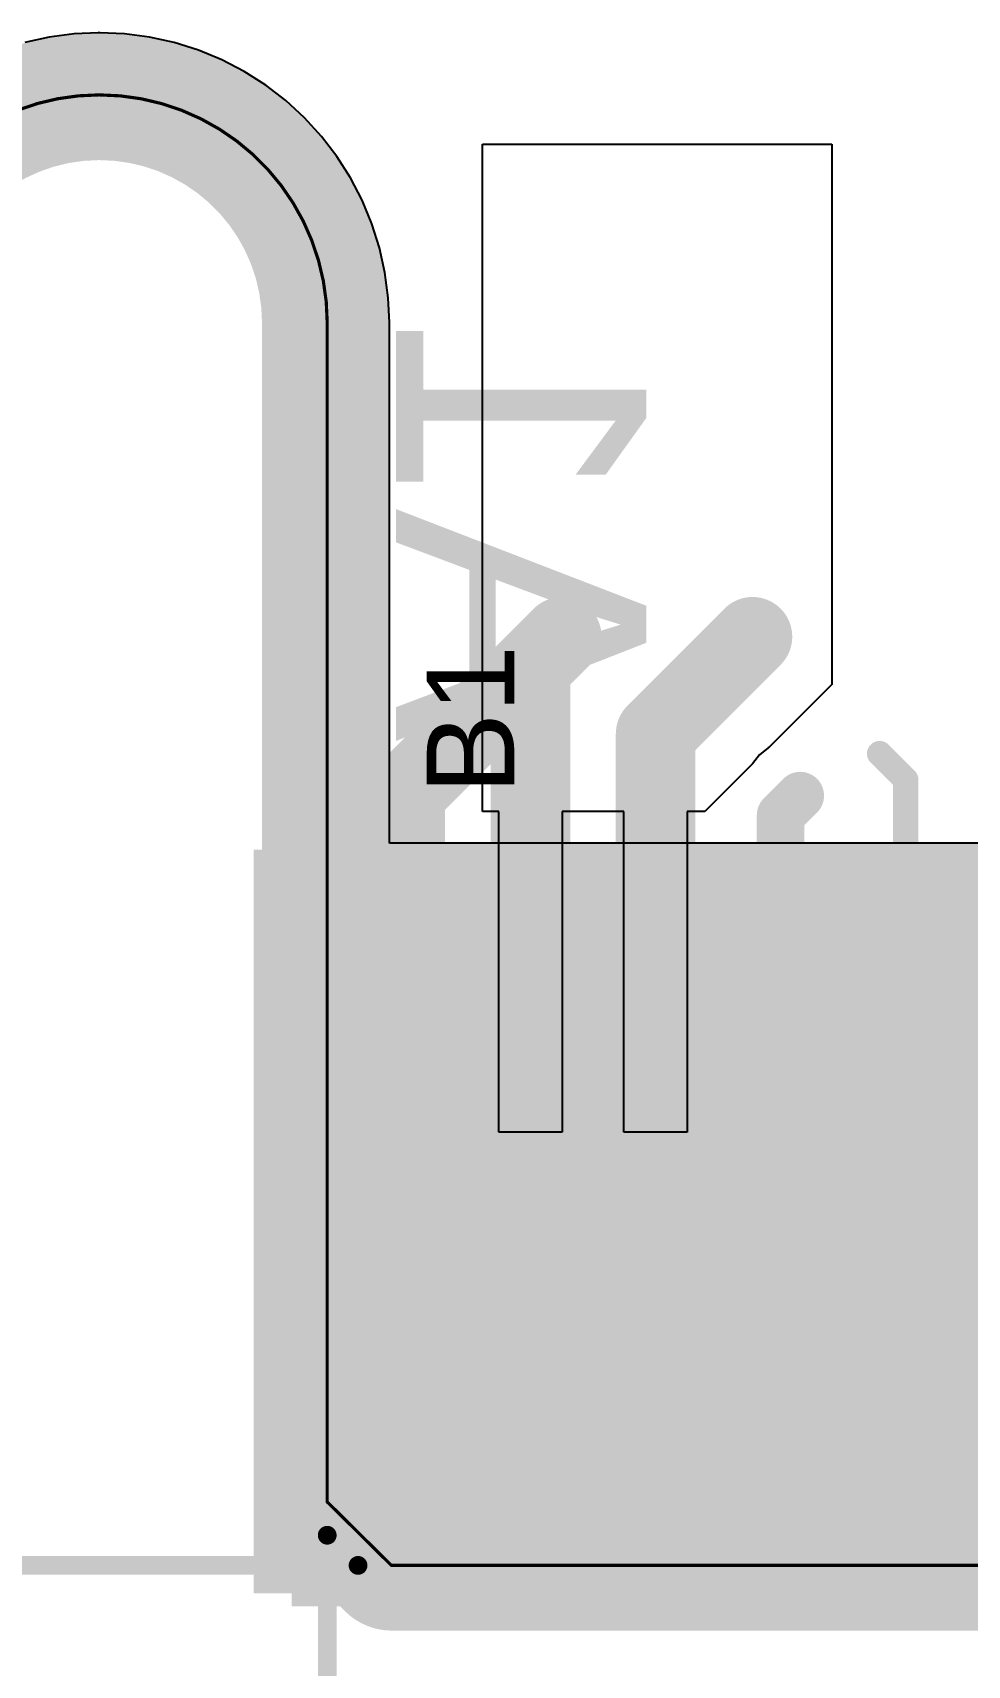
# Model space of a CAD drawing. Header units: inches. Extents: x -1.3 to 11.9, y -6.8 to 4.2.
# Drawn here: x 1.678 to 1.973, y -0.209 to 0.305 of the extents above; entities that cross this region are included whole.
import ezdxf

# ---------------------------------------------------------------- set-up
doc = ezdxf.new("R2010")
doc.units = ezdxf.units.IN
doc.header["$MEASUREMENT"] = 0
for name, color, linetype in [('02_GND1', 76, 'Continuous'), ('04_GND2', 16, 'Continuous'), ('06_GND3', 216, 'Continuous'), ('08_GND4', 136, 'Continuous'), ('09_PWR1', 136, 'Continuous'), ('10_PWR2', 136, 'Continuous'), ('11_GND5', 136, 'Continuous'), ('13_GND6', 136, 'Continuous'), ('15_GND7', 136, 'Continuous'), ('Board', 76, 'Continuous'), ('BOTTOM', 5, 'Continuous'), ('Bottom Overlay', 54, 'Continuous'), ('Bottom Paste', 16, 'Continuous'), ('Bottom Solder', 6, 'Continuous'), ('FAB_DWG_INFO', 1, 'Continuous'), ('TOP', 1, 'Continuous'), ('Top Overlay', 2, 'Continuous'), ('Top Paste', 8, 'Continuous'), ('Top Solder', 216, 'Continuous')]:
    doc.layers.add(name, color=color, linetype=linetype)
doc.styles.add('Arial', font='', dxfattribs={"height": 0.2})
doc.styles.get('Arial').set_extended_font_data('Arial')

# ---------------------------------------------------------------- blocks, each defined once
blk = doc.blocks.new('PCIE_8LANE_EDGE_316')
at = {"layer": 'BOTTOM'}
for points in [[(-0.99825, -0.03098), (-0.97025, -0.03098), (-0.97025, -0.15698), (-0.99825, -0.15698)], [(-0.95888, -0.03098), (-0.93088, -0.03098), (-0.93088, -0.19998), (-0.95888, -0.19998)], [(-0.91951, -0.03098), (-0.89151, -0.03098), (-0.89151, -0.19998), (-0.91951, -0.19998)], [(-0.88014, -0.03098), (-0.85214, -0.03098), (-0.85214, -0.19998), (-0.88014, -0.19998)], [(-0.84077, -0.03098), (-0.81277, -0.03098), (-0.81277, -0.19998), (-0.84077, -0.19998)]]:
    blk.add_hatch(color=5, dxfattribs=at).paths.add_polyline_path(points)
at = {"layer": 'Bottom Paste'}
for points in [[(-0.99825, -0.03098), (-0.97025, -0.03098), (-0.97025, -0.15698), (-0.99825, -0.15698)], [(-0.95888, -0.03098), (-0.93088, -0.03098), (-0.93088, -0.19998), (-0.95888, -0.19998)], [(-0.91951, -0.03098), (-0.89151, -0.03098), (-0.89151, -0.19998), (-0.91951, -0.19998)], [(-0.88014, -0.03098), (-0.85214, -0.03098), (-0.85214, -0.19998), (-0.88014, -0.19998)], [(-0.84077, -0.03098), (-0.81277, -0.03098), (-0.81277, -0.19998), (-0.84077, -0.19998)]]:
    blk.add_hatch(color=16, dxfattribs=at).paths.add_polyline_path(points)
at = {"layer": 'Bottom Solder'}
for points in [[(-1.00225, -0.02698), (-0.96625, -0.02698), (-0.96625, -0.16098), (-1.00225, -0.16098)], [(-0.96288, -0.02698), (-0.92688, -0.02698), (-0.92688, -0.20398), (-0.96288, -0.20398)], [(-0.92351, -0.02698), (-0.88751, -0.02698), (-0.88751, -0.20398), (-0.92351, -0.20398)], [(-0.88414, -0.02698), (-0.84814, -0.02698), (-0.84814, -0.20398), (-0.88414, -0.20398)], [(-0.84477, -0.02698), (-0.80877, -0.02698), (-0.80877, -0.20398), (-0.84477, -0.20398)]]:
    blk.add_hatch(color=6, dxfattribs=at).paths.add_polyline_path(points)
at = {"layer": 'TOP'}
for points in [[(-0.99825, -0.03098), (-0.97025, -0.03098), (-0.97025, -0.19998), (-0.99825, -0.19998)], [(-0.95888, -0.03098), (-0.93088, -0.03098), (-0.93088, -0.19998), (-0.95888, -0.19998)], [(-0.91951, -0.03098), (-0.89151, -0.03098), (-0.89151, -0.19998), (-0.91951, -0.19998)], [(-0.88014, -0.03098), (-0.85214, -0.03098), (-0.85214, -0.19998), (-0.88014, -0.19998)], [(-0.84077, -0.03098), (-0.81277, -0.03098), (-0.81277, -0.19998), (-0.84077, -0.19998)]]:
    blk.add_hatch(color=1, dxfattribs=at).paths.add_polyline_path(points)
at = {"layer": 'Top Paste'}
for points in [[(-0.99825, -0.03098), (-0.97025, -0.03098), (-0.97025, -0.19998), (-0.99825, -0.19998)], [(-0.95888, -0.03098), (-0.93088, -0.03098), (-0.93088, -0.19998), (-0.95888, -0.19998)], [(-0.91951, -0.03098), (-0.89151, -0.03098), (-0.89151, -0.19998), (-0.91951, -0.19998)], [(-0.88014, -0.03098), (-0.85214, -0.03098), (-0.85214, -0.19998), (-0.88014, -0.19998)], [(-0.84077, -0.03098), (-0.81277, -0.03098), (-0.81277, -0.19998), (-0.84077, -0.19998)]]:
    blk.add_hatch(color=8, dxfattribs=at).paths.add_polyline_path(points)
at = {"layer": 'Top Solder'}
for points in [[(-1.00225, -0.02698), (-0.96625, -0.02698), (-0.96625, -0.20398), (-1.00225, -0.20398)], [(-0.96288, -0.02698), (-0.92688, -0.02698), (-0.92688, -0.20398), (-0.96288, -0.20398)], [(-0.92351, -0.02698), (-0.88751, -0.02698), (-0.88751, -0.20398), (-0.92351, -0.20398)], [(-0.88414, -0.02698), (-0.84814, -0.02698), (-0.84814, -0.20398), (-0.88414, -0.20398)], [(-0.84477, -0.02698), (-0.80877, -0.02698), (-0.80877, -0.20398), (-0.84477, -0.20398)]]:
    blk.add_hatch(color=216, dxfattribs=at).paths.add_polyline_path(points)
at = {"layer": 'Bottom Overlay', "style": 'Arial', "text_generation_flag": 2}
blk.add_text('A1', height=0.07874, rotation=270, dxfattribs=at).set_placement((-0.98716, 0.00702))
at = {"layer": 'Top Overlay', "style": 'Arial'}
blk.add_text('B1', height=0.027559, rotation=90, dxfattribs=at).set_placement((-0.94998, -0.00963))

msp = doc.modelspace()

# ---------------------------------------------------------------- hatches: boundary and pattern name
at = {"layer": '02_GND1'}
msp.add_hatch(color=76, dxfattribs=at).paths.add_polyline_path([(1.765, -0.175), (3.81, -0.175), (3.81, 0.05), (1.765, 0.05)])
at = {"layer": '04_GND2'}
msp.add_hatch(color=16, dxfattribs=at).paths.add_polyline_path([(1.77, -0.18), (3.815, -0.18), (3.815, 0.05), (1.77, 0.05)])
at = {"layer": '06_GND3'}
msp.add_hatch(color=216, dxfattribs=at).paths.add_polyline_path([(1.77, -0.185), (3.815, -0.185), (3.815, 0.05), (1.77, 0.05)])
at = {"layer": '08_GND4'}
msp.add_hatch(color=136, dxfattribs=at).paths.add_polyline_path([(1.765, -0.185), (3.815, -0.185), (3.815, 0.05), (1.765, 0.05)])
at = {"layer": '09_PWR1'}
msp.add_hatch(color=136, dxfattribs=at).paths.add_polyline_path([(1.765, -0.19), (3.815, -0.19), (3.815, 0.05), (1.765, 0.05)])
at = {"layer": '10_PWR2'}
msp.add_hatch(color=136, dxfattribs=at).paths.add_polyline_path([(1.76, -0.19), (3.815, -0.19), (3.815, 0.05), (1.76, 0.05)])
at = {"layer": '11_GND5'}
msp.add_hatch(color=136, dxfattribs=at).paths.add_polyline_path([(1.76, -0.185), (3.815, -0.185), (3.815, 0.05), (1.76, 0.05)])
at = {"layer": '13_GND6'}
msp.add_hatch(color=136, dxfattribs=at).paths.add_polyline_path([(1.76, -0.185), (3.815, -0.185), (3.815, 0.05), (1.76, 0.05)])
at = {"layer": '15_GND7'}
msp.add_hatch(color=136, dxfattribs=at).paths.add_polyline_path([(1.765, -0.185), (3.815, -0.185), (3.815, 0.05), (1.765, 0.05)])
at = {"layer": 'Bottom Solder'}
msp.add_hatch(color=6, dxfattribs=at).paths.add_polyline_path([(1.748, -0.186), (3.82, -0.186), (3.82, 0.048), (1.748, 0.048)])
at = {"layer": 'Top Solder'}
msp.add_hatch(color=216, dxfattribs=at).paths.add_polyline_path([(1.749, -0.185), (3.815, -0.185), (3.815, 0.048), (1.749, 0.048)])

# ---------------------------------------------------------------- linework, layer by layer
at = {"layer": '02_GND1'}
for p, q in [((1.68366, 0.30365), (1.67595, 0.30194)), ((1.69149, 0.30468), (1.68366, 0.30365)), ((1.69918, 0.30502), (1.69149, 0.30468)), ((1.69937, 0.30504), (1.69918, 0.30502)), ((1.69939, 0.30504), (1.69937, 0.30504)), ((1.69957, 0.30502), (1.69939, 0.30504)), ((1.70735, 0.30468), (1.69957, 0.30502)), ((1.71525, 0.30364), (1.70735, 0.30468)), ((1.72302, 0.30192), (1.71525, 0.30364)), ((1.73062, 0.29952), (1.72302, 0.30192)), ((1.73798, 0.29647), (1.73062, 0.29952)), ((1.74505, 0.29279), (1.73798, 0.29647)), ((1.75177, 0.28851), (1.74505, 0.29279)), ((1.75809, 0.28366), (1.75177, 0.28851)), ((1.76396, 0.27828), (1.75809, 0.28366)), ((1.76934, 0.27241), (1.76396, 0.27828)), ((1.77419, 0.26609), (1.76934, 0.27241)), ((1.77848, 0.25937), (1.77419, 0.26609)), ((1.78215, 0.2523), (1.77848, 0.25937)), ((1.7852, 0.24494), (1.78215, 0.2523)), ((1.7876, 0.23734), (1.7852, 0.24494)), ((1.78932, 0.22956), (1.7876, 0.23734)), ((1.79036, 0.22166), (1.78932, 0.22956)), ((1.7907, 0.21388), (1.79036, 0.22166)), ((1.79072, 0.2137), (1.7907, 0.21388)), ((1.79072, 0.05), (1.79072, 0.2137)), ((2.19429, 0.05), (1.79072, 0.05))]:
    msp.add_line(p, q, dxfattribs=at)
for points in [[(1.63523, 0.24355, 0.04, 0.04, -0.294672), (1.69937, 0.28494, 0.04, 0.04, 0)], [(1.69937, 0.28494, 0.04, 0.04, 0), (1.69939, 0.28494, 0.04, 0.04, 0)], [(1.69939, 0.28494, 0.04, 0.04, -0.414214), (1.77062, 0.2137, 0.04, 0.04, 0)], [(1.77062, -0.15718, 0.04, 0.04, 0), (1.77062, 0.2137, 0.04, 0.04, 0)], [(1.77062, -0.15718, 0.04, 0.04, 0), (1.77102, -0.15779, 0.04, 0.04, 0)], [(1.77102, -0.15779, 0.04, 0.04, 0), (1.79097, -0.17753, 0.04, 0.04, 0)], [(1.79097, -0.17753, 0.04, 0.04, 0), (1.79134, -0.17768, 0.04, 0.04, 0)], [(1.79134, -0.17768, 0.04, 0.04, 0), (2.19403, -0.17768, 0.04, 0.04, 0)]]:
    msp.add_lwpolyline(points, format="xyseb", dxfattribs=at)
for points in [[(1.68937, 0.28494, 0.02, 0.02, 1), (1.70937, 0.28494, 0.02, 0.02, 1)], [(1.68937, 0.28494, 0.02, 0.02, 1), (1.70937, 0.28494, 0.02, 0.02, 1)], [(1.68939, 0.28494, 0.02, 0.02, 1), (1.70939, 0.28494, 0.02, 0.02, 1)], [(1.68939, 0.28494, 0.02, 0.02, 1), (1.70939, 0.28494, 0.02, 0.02, 1)], [(1.76062, 0.2137, 0.02, 0.02, 1), (1.78062, 0.2137, 0.02, 0.02, 1)], [(1.76062, 0.2137, 0.02, 0.02, 1), (1.78062, 0.2137, 0.02, 0.02, 1)], [(1.76062, -0.15718, 0.02, 0.02, 1), (1.78062, -0.15718, 0.02, 0.02, 1)], [(1.76062, -0.15718, 0.02, 0.02, 1), (1.78062, -0.15718, 0.02, 0.02, 1)], [(1.76102, -0.15779, 0.02, 0.02, 1), (1.78102, -0.15779, 0.02, 0.02, 1)], [(1.76102, -0.15779, 0.02, 0.02, 1), (1.78102, -0.15779, 0.02, 0.02, 1)], [(1.78097, -0.17753, 0.02, 0.02, 1), (1.80097, -0.17753, 0.02, 0.02, 1)], [(1.78097, -0.17753, 0.02, 0.02, 1), (1.80097, -0.17753, 0.02, 0.02, 1)], [(1.78134, -0.17768, 0.02, 0.02, 1), (1.80134, -0.17768, 0.02, 0.02, 1)], [(1.78134, -0.17768, 0.02, 0.02, 1), (1.80134, -0.17768, 0.02, 0.02, 1)]]:
    msp.add_lwpolyline(points, format="xyseb", close=True, dxfattribs=at)
at = {"layer": '04_GND2'}
for p, q in [((1.68366, 0.30365), (1.67595, 0.30194)), ((1.69149, 0.30468), (1.68366, 0.30365)), ((1.69918, 0.30502), (1.69149, 0.30468)), ((1.69937, 0.30504), (1.69918, 0.30502)), ((1.69939, 0.30504), (1.69937, 0.30504)), ((1.69957, 0.30502), (1.69939, 0.30504)), ((1.70735, 0.30468), (1.69957, 0.30502)), ((1.71525, 0.30364), (1.70735, 0.30468)), ((1.72302, 0.30192), (1.71525, 0.30364)), ((1.73062, 0.29952), (1.72302, 0.30192)), ((1.73798, 0.29647), (1.73062, 0.29952)), ((1.74505, 0.29279), (1.73798, 0.29647)), ((1.75177, 0.28851), (1.74505, 0.29279)), ((1.75809, 0.28366), (1.75177, 0.28851)), ((1.76396, 0.27828), (1.75809, 0.28366)), ((1.76934, 0.27241), (1.76396, 0.27828)), ((1.77419, 0.26609), (1.76934, 0.27241)), ((1.77848, 0.25937), (1.77419, 0.26609)), ((1.78215, 0.2523), (1.77848, 0.25937)), ((1.7852, 0.24494), (1.78215, 0.2523)), ((1.7876, 0.23734), (1.7852, 0.24494)), ((1.78932, 0.22956), (1.7876, 0.23734)), ((1.79036, 0.22166), (1.78932, 0.22956)), ((1.7907, 0.21388), (1.79036, 0.22166)), ((1.79072, 0.2137), (1.7907, 0.21388)), ((1.79072, 0.05), (1.79072, 0.2137)), ((2.19429, 0.05), (1.79072, 0.05))]:
    msp.add_line(p, q, dxfattribs=at)
for points in [[(1.63523, 0.24355, 0.04, 0.04, -0.294672), (1.69937, 0.28494, 0.04, 0.04, 0)], [(1.69937, 0.28494, 0.04, 0.04, 0), (1.69939, 0.28494, 0.04, 0.04, 0)], [(1.69939, 0.28494, 0.04, 0.04, -0.414214), (1.77062, 0.2137, 0.04, 0.04, 0)], [(1.77062, -0.15718, 0.04, 0.04, 0), (1.77062, 0.2137, 0.04, 0.04, 0)], [(1.77062, -0.15718, 0.04, 0.04, 0), (1.77102, -0.15779, 0.04, 0.04, 0)], [(1.77102, -0.15779, 0.04, 0.04, 0), (1.79097, -0.17753, 0.04, 0.04, 0)], [(1.79097, -0.17753, 0.04, 0.04, 0), (1.79134, -0.17768, 0.04, 0.04, 0)], [(1.79134, -0.17768, 0.04, 0.04, 0), (2.19403, -0.17768, 0.04, 0.04, 0)]]:
    msp.add_lwpolyline(points, format="xyseb", dxfattribs=at)
for points in [[(1.68937, 0.28494, 0.02, 0.02, 1), (1.70937, 0.28494, 0.02, 0.02, 1)], [(1.68937, 0.28494, 0.02, 0.02, 1), (1.70937, 0.28494, 0.02, 0.02, 1)], [(1.68939, 0.28494, 0.02, 0.02, 1), (1.70939, 0.28494, 0.02, 0.02, 1)], [(1.68939, 0.28494, 0.02, 0.02, 1), (1.70939, 0.28494, 0.02, 0.02, 1)], [(1.76062, 0.2137, 0.02, 0.02, 1), (1.78062, 0.2137, 0.02, 0.02, 1)], [(1.76062, 0.2137, 0.02, 0.02, 1), (1.78062, 0.2137, 0.02, 0.02, 1)], [(1.76062, -0.15718, 0.02, 0.02, 1), (1.78062, -0.15718, 0.02, 0.02, 1)], [(1.76062, -0.15718, 0.02, 0.02, 1), (1.78062, -0.15718, 0.02, 0.02, 1)], [(1.76102, -0.15779, 0.02, 0.02, 1), (1.78102, -0.15779, 0.02, 0.02, 1)], [(1.76102, -0.15779, 0.02, 0.02, 1), (1.78102, -0.15779, 0.02, 0.02, 1)], [(1.78097, -0.17753, 0.02, 0.02, 1), (1.80097, -0.17753, 0.02, 0.02, 1)], [(1.78097, -0.17753, 0.02, 0.02, 1), (1.80097, -0.17753, 0.02, 0.02, 1)], [(1.78134, -0.17768, 0.02, 0.02, 1), (1.80134, -0.17768, 0.02, 0.02, 1)], [(1.78134, -0.17768, 0.02, 0.02, 1), (1.80134, -0.17768, 0.02, 0.02, 1)]]:
    msp.add_lwpolyline(points, format="xyseb", close=True, dxfattribs=at)
at = {"layer": '06_GND3'}
for p, q in [((1.68366, 0.30365), (1.67595, 0.30194)), ((1.69149, 0.30468), (1.68366, 0.30365)), ((1.69918, 0.30502), (1.69149, 0.30468)), ((1.69937, 0.30504), (1.69918, 0.30502)), ((1.69939, 0.30504), (1.69937, 0.30504)), ((1.69957, 0.30502), (1.69939, 0.30504)), ((1.70735, 0.30468), (1.69957, 0.30502)), ((1.71525, 0.30364), (1.70735, 0.30468)), ((1.72302, 0.30192), (1.71525, 0.30364)), ((1.73062, 0.29952), (1.72302, 0.30192)), ((1.73798, 0.29647), (1.73062, 0.29952)), ((1.74505, 0.29279), (1.73798, 0.29647)), ((1.75177, 0.28851), (1.74505, 0.29279)), ((1.75809, 0.28366), (1.75177, 0.28851)), ((1.76396, 0.27828), (1.75809, 0.28366)), ((1.76934, 0.27241), (1.76396, 0.27828)), ((1.77419, 0.26609), (1.76934, 0.27241)), ((1.77848, 0.25937), (1.77419, 0.26609)), ((1.78215, 0.2523), (1.77848, 0.25937)), ((1.7852, 0.24494), (1.78215, 0.2523)), ((1.7876, 0.23734), (1.7852, 0.24494)), ((1.78932, 0.22956), (1.7876, 0.23734)), ((1.79036, 0.22166), (1.78932, 0.22956)), ((1.7907, 0.21388), (1.79036, 0.22166)), ((1.79072, 0.2137), (1.7907, 0.21388)), ((1.79072, 0.05), (1.79072, 0.2137)), ((2.19429, 0.05), (1.79072, 0.05))]:
    msp.add_line(p, q, dxfattribs=at)
for points in [[(1.63523, 0.24355, 0.04, 0.04, -0.294672), (1.69937, 0.28494, 0.04, 0.04, 0)], [(1.69937, 0.28494, 0.04, 0.04, 0), (1.69939, 0.28494, 0.04, 0.04, 0)], [(1.69939, 0.28494, 0.04, 0.04, -0.414214), (1.77062, 0.2137, 0.04, 0.04, 0)], [(1.77062, -0.15718, 0.04, 0.04, 0), (1.77062, 0.2137, 0.04, 0.04, 0)], [(1.77062, -0.15718, 0.04, 0.04, 0), (1.77102, -0.15779, 0.04, 0.04, 0)], [(1.77102, -0.15779, 0.04, 0.04, 0), (1.79097, -0.17753, 0.04, 0.04, 0)], [(1.79097, -0.17753, 0.04, 0.04, 0), (1.79134, -0.17768, 0.04, 0.04, 0)], [(1.79134, -0.17768, 0.04, 0.04, 0), (2.19403, -0.17768, 0.04, 0.04, 0)]]:
    msp.add_lwpolyline(points, format="xyseb", dxfattribs=at)
for points in [[(1.68937, 0.28494, 0.02, 0.02, 1), (1.70937, 0.28494, 0.02, 0.02, 1)], [(1.68937, 0.28494, 0.02, 0.02, 1), (1.70937, 0.28494, 0.02, 0.02, 1)], [(1.68939, 0.28494, 0.02, 0.02, 1), (1.70939, 0.28494, 0.02, 0.02, 1)], [(1.68939, 0.28494, 0.02, 0.02, 1), (1.70939, 0.28494, 0.02, 0.02, 1)], [(1.76062, 0.2137, 0.02, 0.02, 1), (1.78062, 0.2137, 0.02, 0.02, 1)], [(1.76062, 0.2137, 0.02, 0.02, 1), (1.78062, 0.2137, 0.02, 0.02, 1)], [(1.76062, -0.15718, 0.02, 0.02, 1), (1.78062, -0.15718, 0.02, 0.02, 1)], [(1.76062, -0.15718, 0.02, 0.02, 1), (1.78062, -0.15718, 0.02, 0.02, 1)], [(1.76102, -0.15779, 0.02, 0.02, 1), (1.78102, -0.15779, 0.02, 0.02, 1)], [(1.76102, -0.15779, 0.02, 0.02, 1), (1.78102, -0.15779, 0.02, 0.02, 1)], [(1.78097, -0.17753, 0.02, 0.02, 1), (1.80097, -0.17753, 0.02, 0.02, 1)], [(1.78097, -0.17753, 0.02, 0.02, 1), (1.80097, -0.17753, 0.02, 0.02, 1)], [(1.78134, -0.17768, 0.02, 0.02, 1), (1.80134, -0.17768, 0.02, 0.02, 1)], [(1.78134, -0.17768, 0.02, 0.02, 1), (1.80134, -0.17768, 0.02, 0.02, 1)]]:
    msp.add_lwpolyline(points, format="xyseb", close=True, dxfattribs=at)
at = {"layer": '08_GND4'}
for p, q in [((1.68366, 0.30365), (1.67595, 0.30194)), ((1.69149, 0.30468), (1.68366, 0.30365)), ((1.69918, 0.30502), (1.69149, 0.30468)), ((1.69937, 0.30504), (1.69918, 0.30502)), ((1.69939, 0.30504), (1.69937, 0.30504)), ((1.69957, 0.30502), (1.69939, 0.30504)), ((1.70735, 0.30468), (1.69957, 0.30502)), ((1.71525, 0.30364), (1.70735, 0.30468)), ((1.72302, 0.30192), (1.71525, 0.30364)), ((1.73062, 0.29952), (1.72302, 0.30192)), ((1.73798, 0.29647), (1.73062, 0.29952)), ((1.74505, 0.29279), (1.73798, 0.29647)), ((1.75177, 0.28851), (1.74505, 0.29279)), ((1.75809, 0.28366), (1.75177, 0.28851)), ((1.76396, 0.27828), (1.75809, 0.28366)), ((1.76934, 0.27241), (1.76396, 0.27828)), ((1.77419, 0.26609), (1.76934, 0.27241)), ((1.77848, 0.25937), (1.77419, 0.26609)), ((1.78215, 0.2523), (1.77848, 0.25937)), ((1.7852, 0.24494), (1.78215, 0.2523)), ((1.7876, 0.23734), (1.7852, 0.24494)), ((1.78932, 0.22956), (1.7876, 0.23734)), ((1.79036, 0.22166), (1.78932, 0.22956)), ((1.7907, 0.21388), (1.79036, 0.22166)), ((1.79072, 0.2137), (1.7907, 0.21388)), ((1.79072, 0.05), (1.79072, 0.2137)), ((2.19429, 0.05), (1.79072, 0.05))]:
    msp.add_line(p, q, dxfattribs=at)
for points in [[(1.63523, 0.24355, 0.04, 0.04, -0.294672), (1.69937, 0.28494, 0.04, 0.04, 0)], [(1.69937, 0.28494, 0.04, 0.04, 0), (1.69939, 0.28494, 0.04, 0.04, 0)], [(1.69939, 0.28494, 0.04, 0.04, -0.414214), (1.77062, 0.2137, 0.04, 0.04, 0)], [(1.77062, -0.15718, 0.04, 0.04, 0), (1.77062, 0.2137, 0.04, 0.04, 0)], [(1.77062, -0.15718, 0.04, 0.04, 0), (1.77102, -0.15779, 0.04, 0.04, 0)], [(1.77102, -0.15779, 0.04, 0.04, 0), (1.79097, -0.17753, 0.04, 0.04, 0)], [(1.79097, -0.17753, 0.04, 0.04, 0), (1.79134, -0.17768, 0.04, 0.04, 0)], [(1.79134, -0.17768, 0.04, 0.04, 0), (2.19403, -0.17768, 0.04, 0.04, 0)]]:
    msp.add_lwpolyline(points, format="xyseb", dxfattribs=at)
for points in [[(1.68937, 0.28494, 0.02, 0.02, 1), (1.70937, 0.28494, 0.02, 0.02, 1)], [(1.68937, 0.28494, 0.02, 0.02, 1), (1.70937, 0.28494, 0.02, 0.02, 1)], [(1.68939, 0.28494, 0.02, 0.02, 1), (1.70939, 0.28494, 0.02, 0.02, 1)], [(1.68939, 0.28494, 0.02, 0.02, 1), (1.70939, 0.28494, 0.02, 0.02, 1)], [(1.76062, 0.2137, 0.02, 0.02, 1), (1.78062, 0.2137, 0.02, 0.02, 1)], [(1.76062, 0.2137, 0.02, 0.02, 1), (1.78062, 0.2137, 0.02, 0.02, 1)], [(1.76062, -0.15718, 0.02, 0.02, 1), (1.78062, -0.15718, 0.02, 0.02, 1)], [(1.76062, -0.15718, 0.02, 0.02, 1), (1.78062, -0.15718, 0.02, 0.02, 1)], [(1.76102, -0.15779, 0.02, 0.02, 1), (1.78102, -0.15779, 0.02, 0.02, 1)], [(1.76102, -0.15779, 0.02, 0.02, 1), (1.78102, -0.15779, 0.02, 0.02, 1)], [(1.78097, -0.17753, 0.02, 0.02, 1), (1.80097, -0.17753, 0.02, 0.02, 1)], [(1.78097, -0.17753, 0.02, 0.02, 1), (1.80097, -0.17753, 0.02, 0.02, 1)], [(1.78134, -0.17768, 0.02, 0.02, 1), (1.80134, -0.17768, 0.02, 0.02, 1)], [(1.78134, -0.17768, 0.02, 0.02, 1), (1.80134, -0.17768, 0.02, 0.02, 1)]]:
    msp.add_lwpolyline(points, format="xyseb", close=True, dxfattribs=at)
at = {"layer": '09_PWR1'}
for p, q in [((1.68366, 0.30365), (1.67595, 0.30194)), ((1.69149, 0.30468), (1.68366, 0.30365)), ((1.69918, 0.30502), (1.69149, 0.30468)), ((1.69937, 0.30504), (1.69918, 0.30502)), ((1.69939, 0.30504), (1.69937, 0.30504)), ((1.69957, 0.30502), (1.69939, 0.30504)), ((1.70735, 0.30468), (1.69957, 0.30502)), ((1.71525, 0.30364), (1.70735, 0.30468)), ((1.72302, 0.30192), (1.71525, 0.30364)), ((1.73062, 0.29952), (1.72302, 0.30192)), ((1.73798, 0.29647), (1.73062, 0.29952)), ((1.74505, 0.29279), (1.73798, 0.29647)), ((1.75177, 0.28851), (1.74505, 0.29279)), ((1.75809, 0.28366), (1.75177, 0.28851)), ((1.76396, 0.27828), (1.75809, 0.28366)), ((1.76934, 0.27241), (1.76396, 0.27828)), ((1.77419, 0.26609), (1.76934, 0.27241)), ((1.77848, 0.25937), (1.77419, 0.26609)), ((1.78215, 0.2523), (1.77848, 0.25937)), ((1.7852, 0.24494), (1.78215, 0.2523)), ((1.7876, 0.23734), (1.7852, 0.24494)), ((1.78932, 0.22956), (1.7876, 0.23734)), ((1.79036, 0.22166), (1.78932, 0.22956)), ((1.7907, 0.21388), (1.79036, 0.22166)), ((1.79072, 0.2137), (1.7907, 0.21388)), ((1.79072, 0.05), (1.79072, 0.2137)), ((2.19429, 0.05), (1.79072, 0.05))]:
    msp.add_line(p, q, dxfattribs=at)
for points in [[(1.63523, 0.24355, 0.04, 0.04, -0.294672), (1.69937, 0.28494, 0.04, 0.04, 0)], [(1.69937, 0.28494, 0.04, 0.04, 0), (1.69939, 0.28494, 0.04, 0.04, 0)], [(1.69939, 0.28494, 0.04, 0.04, -0.414214), (1.77062, 0.2137, 0.04, 0.04, 0)], [(1.77062, -0.15718, 0.04, 0.04, 0), (1.77062, 0.2137, 0.04, 0.04, 0)], [(1.77062, -0.15718, 0.04, 0.04, 0), (1.77102, -0.15779, 0.04, 0.04, 0)], [(1.77102, -0.15779, 0.04, 0.04, 0), (1.79097, -0.17753, 0.04, 0.04, 0)], [(1.79097, -0.17753, 0.04, 0.04, 0), (1.79134, -0.17768, 0.04, 0.04, 0)], [(1.79134, -0.17768, 0.04, 0.04, 0), (2.19403, -0.17768, 0.04, 0.04, 0)]]:
    msp.add_lwpolyline(points, format="xyseb", dxfattribs=at)
for points in [[(1.68937, 0.28494, 0.02, 0.02, 1), (1.70937, 0.28494, 0.02, 0.02, 1)], [(1.68937, 0.28494, 0.02, 0.02, 1), (1.70937, 0.28494, 0.02, 0.02, 1)], [(1.68939, 0.28494, 0.02, 0.02, 1), (1.70939, 0.28494, 0.02, 0.02, 1)], [(1.68939, 0.28494, 0.02, 0.02, 1), (1.70939, 0.28494, 0.02, 0.02, 1)], [(1.76062, 0.2137, 0.02, 0.02, 1), (1.78062, 0.2137, 0.02, 0.02, 1)], [(1.76062, 0.2137, 0.02, 0.02, 1), (1.78062, 0.2137, 0.02, 0.02, 1)], [(1.76062, -0.15718, 0.02, 0.02, 1), (1.78062, -0.15718, 0.02, 0.02, 1)], [(1.76062, -0.15718, 0.02, 0.02, 1), (1.78062, -0.15718, 0.02, 0.02, 1)], [(1.76102, -0.15779, 0.02, 0.02, 1), (1.78102, -0.15779, 0.02, 0.02, 1)], [(1.76102, -0.15779, 0.02, 0.02, 1), (1.78102, -0.15779, 0.02, 0.02, 1)], [(1.78097, -0.17753, 0.02, 0.02, 1), (1.80097, -0.17753, 0.02, 0.02, 1)], [(1.78097, -0.17753, 0.02, 0.02, 1), (1.80097, -0.17753, 0.02, 0.02, 1)], [(1.78134, -0.17768, 0.02, 0.02, 1), (1.80134, -0.17768, 0.02, 0.02, 1)], [(1.78134, -0.17768, 0.02, 0.02, 1), (1.80134, -0.17768, 0.02, 0.02, 1)]]:
    msp.add_lwpolyline(points, format="xyseb", close=True, dxfattribs=at)
at = {"layer": '10_PWR2'}
for p, q in [((1.68366, 0.30365), (1.67595, 0.30194)), ((1.69149, 0.30468), (1.68366, 0.30365)), ((1.69918, 0.30502), (1.69149, 0.30468)), ((1.69937, 0.30504), (1.69918, 0.30502)), ((1.69939, 0.30504), (1.69937, 0.30504)), ((1.69957, 0.30502), (1.69939, 0.30504)), ((1.70735, 0.30468), (1.69957, 0.30502)), ((1.71525, 0.30364), (1.70735, 0.30468)), ((1.72302, 0.30192), (1.71525, 0.30364)), ((1.73062, 0.29952), (1.72302, 0.30192)), ((1.73798, 0.29647), (1.73062, 0.29952)), ((1.74505, 0.29279), (1.73798, 0.29647)), ((1.75177, 0.28851), (1.74505, 0.29279)), ((1.75809, 0.28366), (1.75177, 0.28851)), ((1.76396, 0.27828), (1.75809, 0.28366)), ((1.76934, 0.27241), (1.76396, 0.27828)), ((1.77419, 0.26609), (1.76934, 0.27241)), ((1.77848, 0.25937), (1.77419, 0.26609)), ((1.78215, 0.2523), (1.77848, 0.25937)), ((1.7852, 0.24494), (1.78215, 0.2523)), ((1.7876, 0.23734), (1.7852, 0.24494)), ((1.78932, 0.22956), (1.7876, 0.23734)), ((1.79036, 0.22166), (1.78932, 0.22956)), ((1.7907, 0.21388), (1.79036, 0.22166)), ((1.79072, 0.2137), (1.7907, 0.21388)), ((1.79072, 0.05), (1.79072, 0.2137)), ((2.19429, 0.05), (1.79072, 0.05))]:
    msp.add_line(p, q, dxfattribs=at)
for points in [[(1.63523, 0.24355, 0.04, 0.04, -0.294672), (1.69937, 0.28494, 0.04, 0.04, 0)], [(1.69937, 0.28494, 0.04, 0.04, 0), (1.69939, 0.28494, 0.04, 0.04, 0)], [(1.69939, 0.28494, 0.04, 0.04, -0.414214), (1.77062, 0.2137, 0.04, 0.04, 0)], [(1.77062, -0.15718, 0.04, 0.04, 0), (1.77062, 0.2137, 0.04, 0.04, 0)], [(1.77062, -0.15718, 0.04, 0.04, 0), (1.77102, -0.15779, 0.04, 0.04, 0)], [(1.77102, -0.15779, 0.04, 0.04, 0), (1.79097, -0.17753, 0.04, 0.04, 0)], [(1.79097, -0.17753, 0.04, 0.04, 0), (1.79134, -0.17768, 0.04, 0.04, 0)], [(1.79134, -0.17768, 0.04, 0.04, 0), (2.19403, -0.17768, 0.04, 0.04, 0)]]:
    msp.add_lwpolyline(points, format="xyseb", dxfattribs=at)
for points in [[(1.68937, 0.28494, 0.02, 0.02, 1), (1.70937, 0.28494, 0.02, 0.02, 1)], [(1.68937, 0.28494, 0.02, 0.02, 1), (1.70937, 0.28494, 0.02, 0.02, 1)], [(1.68939, 0.28494, 0.02, 0.02, 1), (1.70939, 0.28494, 0.02, 0.02, 1)], [(1.68939, 0.28494, 0.02, 0.02, 1), (1.70939, 0.28494, 0.02, 0.02, 1)], [(1.76062, 0.2137, 0.02, 0.02, 1), (1.78062, 0.2137, 0.02, 0.02, 1)], [(1.76062, 0.2137, 0.02, 0.02, 1), (1.78062, 0.2137, 0.02, 0.02, 1)], [(1.76062, -0.15718, 0.02, 0.02, 1), (1.78062, -0.15718, 0.02, 0.02, 1)], [(1.76062, -0.15718, 0.02, 0.02, 1), (1.78062, -0.15718, 0.02, 0.02, 1)], [(1.76102, -0.15779, 0.02, 0.02, 1), (1.78102, -0.15779, 0.02, 0.02, 1)], [(1.76102, -0.15779, 0.02, 0.02, 1), (1.78102, -0.15779, 0.02, 0.02, 1)], [(1.78097, -0.17753, 0.02, 0.02, 1), (1.80097, -0.17753, 0.02, 0.02, 1)], [(1.78097, -0.17753, 0.02, 0.02, 1), (1.80097, -0.17753, 0.02, 0.02, 1)], [(1.78134, -0.17768, 0.02, 0.02, 1), (1.80134, -0.17768, 0.02, 0.02, 1)], [(1.78134, -0.17768, 0.02, 0.02, 1), (1.80134, -0.17768, 0.02, 0.02, 1)]]:
    msp.add_lwpolyline(points, format="xyseb", close=True, dxfattribs=at)
at = {"layer": '11_GND5'}
for p, q in [((1.68366, 0.30365), (1.67595, 0.30194)), ((1.69149, 0.30468), (1.68366, 0.30365)), ((1.69918, 0.30502), (1.69149, 0.30468)), ((1.69937, 0.30504), (1.69918, 0.30502)), ((1.69939, 0.30504), (1.69937, 0.30504)), ((1.69957, 0.30502), (1.69939, 0.30504)), ((1.70735, 0.30468), (1.69957, 0.30502)), ((1.71525, 0.30364), (1.70735, 0.30468)), ((1.72302, 0.30192), (1.71525, 0.30364)), ((1.73062, 0.29952), (1.72302, 0.30192)), ((1.73798, 0.29647), (1.73062, 0.29952)), ((1.74505, 0.29279), (1.73798, 0.29647)), ((1.75177, 0.28851), (1.74505, 0.29279)), ((1.75809, 0.28366), (1.75177, 0.28851)), ((1.76396, 0.27828), (1.75809, 0.28366)), ((1.76934, 0.27241), (1.76396, 0.27828)), ((1.77419, 0.26609), (1.76934, 0.27241)), ((1.77848, 0.25937), (1.77419, 0.26609)), ((1.78215, 0.2523), (1.77848, 0.25937)), ((1.7852, 0.24494), (1.78215, 0.2523)), ((1.7876, 0.23734), (1.7852, 0.24494)), ((1.78932, 0.22956), (1.7876, 0.23734)), ((1.79036, 0.22166), (1.78932, 0.22956)), ((1.7907, 0.21388), (1.79036, 0.22166)), ((1.79072, 0.2137), (1.7907, 0.21388)), ((1.79072, 0.05), (1.79072, 0.2137)), ((2.19429, 0.05), (1.79072, 0.05))]:
    msp.add_line(p, q, dxfattribs=at)
for points in [[(1.63523, 0.24355, 0.04, 0.04, -0.294672), (1.69937, 0.28494, 0.04, 0.04, 0)], [(1.69937, 0.28494, 0.04, 0.04, 0), (1.69939, 0.28494, 0.04, 0.04, 0)], [(1.69939, 0.28494, 0.04, 0.04, -0.414214), (1.77062, 0.2137, 0.04, 0.04, 0)], [(1.77062, -0.15718, 0.04, 0.04, 0), (1.77062, 0.2137, 0.04, 0.04, 0)], [(1.77062, -0.15718, 0.04, 0.04, 0), (1.77102, -0.15779, 0.04, 0.04, 0)], [(1.77102, -0.15779, 0.04, 0.04, 0), (1.79097, -0.17753, 0.04, 0.04, 0)], [(1.79097, -0.17753, 0.04, 0.04, 0), (1.79134, -0.17768, 0.04, 0.04, 0)], [(1.79134, -0.17768, 0.04, 0.04, 0), (2.19403, -0.17768, 0.04, 0.04, 0)]]:
    msp.add_lwpolyline(points, format="xyseb", dxfattribs=at)
for points in [[(1.68937, 0.28494, 0.02, 0.02, 1), (1.70937, 0.28494, 0.02, 0.02, 1)], [(1.68937, 0.28494, 0.02, 0.02, 1), (1.70937, 0.28494, 0.02, 0.02, 1)], [(1.68939, 0.28494, 0.02, 0.02, 1), (1.70939, 0.28494, 0.02, 0.02, 1)], [(1.68939, 0.28494, 0.02, 0.02, 1), (1.70939, 0.28494, 0.02, 0.02, 1)], [(1.76062, 0.2137, 0.02, 0.02, 1), (1.78062, 0.2137, 0.02, 0.02, 1)], [(1.76062, 0.2137, 0.02, 0.02, 1), (1.78062, 0.2137, 0.02, 0.02, 1)], [(1.76062, -0.15718, 0.02, 0.02, 1), (1.78062, -0.15718, 0.02, 0.02, 1)], [(1.76062, -0.15718, 0.02, 0.02, 1), (1.78062, -0.15718, 0.02, 0.02, 1)], [(1.76102, -0.15779, 0.02, 0.02, 1), (1.78102, -0.15779, 0.02, 0.02, 1)], [(1.76102, -0.15779, 0.02, 0.02, 1), (1.78102, -0.15779, 0.02, 0.02, 1)], [(1.78097, -0.17753, 0.02, 0.02, 1), (1.80097, -0.17753, 0.02, 0.02, 1)], [(1.78097, -0.17753, 0.02, 0.02, 1), (1.80097, -0.17753, 0.02, 0.02, 1)], [(1.78134, -0.17768, 0.02, 0.02, 1), (1.80134, -0.17768, 0.02, 0.02, 1)], [(1.78134, -0.17768, 0.02, 0.02, 1), (1.80134, -0.17768, 0.02, 0.02, 1)]]:
    msp.add_lwpolyline(points, format="xyseb", close=True, dxfattribs=at)
at = {"layer": '13_GND6'}
for p, q in [((1.68366, 0.30365), (1.67595, 0.30194)), ((1.69149, 0.30468), (1.68366, 0.30365)), ((1.69918, 0.30502), (1.69149, 0.30468)), ((1.69937, 0.30504), (1.69918, 0.30502)), ((1.69939, 0.30504), (1.69937, 0.30504)), ((1.69957, 0.30502), (1.69939, 0.30504)), ((1.70735, 0.30468), (1.69957, 0.30502)), ((1.71525, 0.30364), (1.70735, 0.30468)), ((1.72302, 0.30192), (1.71525, 0.30364)), ((1.73062, 0.29952), (1.72302, 0.30192)), ((1.73798, 0.29647), (1.73062, 0.29952)), ((1.74505, 0.29279), (1.73798, 0.29647)), ((1.75177, 0.28851), (1.74505, 0.29279)), ((1.75809, 0.28366), (1.75177, 0.28851)), ((1.76396, 0.27828), (1.75809, 0.28366)), ((1.76934, 0.27241), (1.76396, 0.27828)), ((1.77419, 0.26609), (1.76934, 0.27241)), ((1.77848, 0.25937), (1.77419, 0.26609)), ((1.78215, 0.2523), (1.77848, 0.25937)), ((1.7852, 0.24494), (1.78215, 0.2523)), ((1.7876, 0.23734), (1.7852, 0.24494)), ((1.78932, 0.22956), (1.7876, 0.23734)), ((1.79036, 0.22166), (1.78932, 0.22956)), ((1.7907, 0.21388), (1.79036, 0.22166)), ((1.79072, 0.2137), (1.7907, 0.21388)), ((1.79072, 0.05), (1.79072, 0.2137)), ((2.19429, 0.05), (1.79072, 0.05))]:
    msp.add_line(p, q, dxfattribs=at)
for points in [[(1.63523, 0.24355, 0.04, 0.04, -0.294672), (1.69937, 0.28494, 0.04, 0.04, 0)], [(1.69937, 0.28494, 0.04, 0.04, 0), (1.69939, 0.28494, 0.04, 0.04, 0)], [(1.69939, 0.28494, 0.04, 0.04, -0.414214), (1.77062, 0.2137, 0.04, 0.04, 0)], [(1.77062, -0.15718, 0.04, 0.04, 0), (1.77062, 0.2137, 0.04, 0.04, 0)], [(1.77062, -0.15718, 0.04, 0.04, 0), (1.77102, -0.15779, 0.04, 0.04, 0)], [(1.77102, -0.15779, 0.04, 0.04, 0), (1.79097, -0.17753, 0.04, 0.04, 0)], [(1.79097, -0.17753, 0.04, 0.04, 0), (1.79134, -0.17768, 0.04, 0.04, 0)], [(1.79134, -0.17768, 0.04, 0.04, 0), (2.19403, -0.17768, 0.04, 0.04, 0)]]:
    msp.add_lwpolyline(points, format="xyseb", dxfattribs=at)
for points in [[(1.68937, 0.28494, 0.02, 0.02, 1), (1.70937, 0.28494, 0.02, 0.02, 1)], [(1.68937, 0.28494, 0.02, 0.02, 1), (1.70937, 0.28494, 0.02, 0.02, 1)], [(1.68939, 0.28494, 0.02, 0.02, 1), (1.70939, 0.28494, 0.02, 0.02, 1)], [(1.68939, 0.28494, 0.02, 0.02, 1), (1.70939, 0.28494, 0.02, 0.02, 1)], [(1.76062, 0.2137, 0.02, 0.02, 1), (1.78062, 0.2137, 0.02, 0.02, 1)], [(1.76062, 0.2137, 0.02, 0.02, 1), (1.78062, 0.2137, 0.02, 0.02, 1)], [(1.76062, -0.15718, 0.02, 0.02, 1), (1.78062, -0.15718, 0.02, 0.02, 1)], [(1.76062, -0.15718, 0.02, 0.02, 1), (1.78062, -0.15718, 0.02, 0.02, 1)], [(1.76102, -0.15779, 0.02, 0.02, 1), (1.78102, -0.15779, 0.02, 0.02, 1)], [(1.76102, -0.15779, 0.02, 0.02, 1), (1.78102, -0.15779, 0.02, 0.02, 1)], [(1.78097, -0.17753, 0.02, 0.02, 1), (1.80097, -0.17753, 0.02, 0.02, 1)], [(1.78097, -0.17753, 0.02, 0.02, 1), (1.80097, -0.17753, 0.02, 0.02, 1)], [(1.78134, -0.17768, 0.02, 0.02, 1), (1.80134, -0.17768, 0.02, 0.02, 1)], [(1.78134, -0.17768, 0.02, 0.02, 1), (1.80134, -0.17768, 0.02, 0.02, 1)]]:
    msp.add_lwpolyline(points, format="xyseb", close=True, dxfattribs=at)
at = {"layer": '15_GND7'}
for p, q in [((1.68366, 0.30365), (1.67595, 0.30194)), ((1.69149, 0.30468), (1.68366, 0.30365)), ((1.69918, 0.30502), (1.69149, 0.30468)), ((1.69937, 0.30504), (1.69918, 0.30502)), ((1.69939, 0.30504), (1.69937, 0.30504)), ((1.69957, 0.30502), (1.69939, 0.30504)), ((1.70735, 0.30468), (1.69957, 0.30502)), ((1.71525, 0.30364), (1.70735, 0.30468)), ((1.72302, 0.30192), (1.71525, 0.30364)), ((1.73062, 0.29952), (1.72302, 0.30192)), ((1.73798, 0.29647), (1.73062, 0.29952)), ((1.74505, 0.29279), (1.73798, 0.29647)), ((1.75177, 0.28851), (1.74505, 0.29279)), ((1.75809, 0.28366), (1.75177, 0.28851)), ((1.76396, 0.27828), (1.75809, 0.28366)), ((1.76934, 0.27241), (1.76396, 0.27828)), ((1.77419, 0.26609), (1.76934, 0.27241)), ((1.77848, 0.25937), (1.77419, 0.26609)), ((1.78215, 0.2523), (1.77848, 0.25937)), ((1.7852, 0.24494), (1.78215, 0.2523)), ((1.7876, 0.23734), (1.7852, 0.24494)), ((1.78932, 0.22956), (1.7876, 0.23734)), ((1.79036, 0.22166), (1.78932, 0.22956)), ((1.7907, 0.21388), (1.79036, 0.22166)), ((1.79072, 0.2137), (1.7907, 0.21388)), ((1.79072, 0.05), (1.79072, 0.2137)), ((2.19429, 0.05), (1.79072, 0.05))]:
    msp.add_line(p, q, dxfattribs=at)
for points in [[(1.63523, 0.24355, 0.04, 0.04, -0.294672), (1.69937, 0.28494, 0.04, 0.04, 0)], [(1.69937, 0.28494, 0.04, 0.04, 0), (1.69939, 0.28494, 0.04, 0.04, 0)], [(1.69939, 0.28494, 0.04, 0.04, -0.414214), (1.77062, 0.2137, 0.04, 0.04, 0)], [(1.77062, -0.15718, 0.04, 0.04, 0), (1.77062, 0.2137, 0.04, 0.04, 0)], [(1.77062, -0.15718, 0.04, 0.04, 0), (1.77102, -0.15779, 0.04, 0.04, 0)], [(1.77102, -0.15779, 0.04, 0.04, 0), (1.79097, -0.17753, 0.04, 0.04, 0)], [(1.79097, -0.17753, 0.04, 0.04, 0), (1.79134, -0.17768, 0.04, 0.04, 0)], [(1.79134, -0.17768, 0.04, 0.04, 0), (2.19403, -0.17768, 0.04, 0.04, 0)]]:
    msp.add_lwpolyline(points, format="xyseb", dxfattribs=at)
for points in [[(1.68937, 0.28494, 0.02, 0.02, 1), (1.70937, 0.28494, 0.02, 0.02, 1)], [(1.68937, 0.28494, 0.02, 0.02, 1), (1.70937, 0.28494, 0.02, 0.02, 1)], [(1.68939, 0.28494, 0.02, 0.02, 1), (1.70939, 0.28494, 0.02, 0.02, 1)], [(1.68939, 0.28494, 0.02, 0.02, 1), (1.70939, 0.28494, 0.02, 0.02, 1)], [(1.76062, 0.2137, 0.02, 0.02, 1), (1.78062, 0.2137, 0.02, 0.02, 1)], [(1.76062, 0.2137, 0.02, 0.02, 1), (1.78062, 0.2137, 0.02, 0.02, 1)], [(1.76062, -0.15718, 0.02, 0.02, 1), (1.78062, -0.15718, 0.02, 0.02, 1)], [(1.76062, -0.15718, 0.02, 0.02, 1), (1.78062, -0.15718, 0.02, 0.02, 1)], [(1.76102, -0.15779, 0.02, 0.02, 1), (1.78102, -0.15779, 0.02, 0.02, 1)], [(1.76102, -0.15779, 0.02, 0.02, 1), (1.78102, -0.15779, 0.02, 0.02, 1)], [(1.78097, -0.17753, 0.02, 0.02, 1), (1.80097, -0.17753, 0.02, 0.02, 1)], [(1.78097, -0.17753, 0.02, 0.02, 1), (1.80097, -0.17753, 0.02, 0.02, 1)], [(1.78134, -0.17768, 0.02, 0.02, 1), (1.80134, -0.17768, 0.02, 0.02, 1)], [(1.78134, -0.17768, 0.02, 0.02, 1), (1.80134, -0.17768, 0.02, 0.02, 1)]]:
    msp.add_lwpolyline(points, format="xyseb", close=True, dxfattribs=at)
at = {"layer": 'Board'}
for points in [[(1.62847, 0.21455, 0.001, 0.001, -0.414214), (1.69937, 0.28546, 0.001, 0.001, 0)], [(1.69939, 0.28546, 0.001, 0.001, -0.414214), (1.77114, 0.2137, 0.001, 0.001, 0)], [(1.77114, -0.15718, 0.001, 0.001, 0), (1.77114, 0.2137, 0.001, 0.001, 0)], [(1.77129, -0.15733, 0.001, 0.001, -0.414214), (1.77114, -0.15718, 0.001, 0.001, 0)], [(1.77129, -0.15733, 0.001, 0.001, 0), (1.79134, -0.17717, 0.001, 0.001, 0)], [(1.79134, -0.17717, 0.001, 0.001, 0), (2.19403, -0.17717, 0.001, 0.001, 0)]]:
    msp.add_lwpolyline(points, format="xyseb", dxfattribs=at)
for points in [[(1.69912, 0.28546, 0.0005, 0.0005, 1), (1.69962, 0.28546, 0.0005, 0.0005, 1)], [(1.69914, 0.28546, 0.0005, 0.0005, 1), (1.69964, 0.28546, 0.0005, 0.0005, 1)], [(1.77089, 0.2137, 0.0005, 0.0005, 1), (1.77139, 0.2137, 0.0005, 0.0005, 1)], [(1.77089, 0.2137, 0.0005, 0.0005, 1), (1.77139, 0.2137, 0.0005, 0.0005, 1)], [(1.77089, -0.15718, 0.0005, 0.0005, 1), (1.77139, -0.15718, 0.0005, 0.0005, 1)], [(1.77089, -0.15718, 0.0005, 0.0005, 1), (1.77139, -0.15718, 0.0005, 0.0005, 1)], [(1.77104, -0.15733, 0.0005, 0.0005, 1), (1.77154, -0.15733, 0.0005, 0.0005, 1)], [(1.77104, -0.15733, 0.0005, 0.0005, 1), (1.77154, -0.15733, 0.0005, 0.0005, 1)], [(1.79109, -0.17717, 0.0005, 0.0005, 1), (1.79159, -0.17717, 0.0005, 0.0005, 1)], [(1.79109, -0.17717, 0.0005, 0.0005, 1), (1.79159, -0.17717, 0.0005, 0.0005, 1)]]:
    msp.add_lwpolyline(points, format="xyseb", close=True, dxfattribs=at)
at = {"layer": 'BOTTOM'}
for p, q in [((1.82, 0.06), (1.82, 0.27)), ((1.82, 0.27), (1.93, 0.27)), ((1.93, 0.27), (1.93, 0.1)), ((1.93, 0.1), (1.91014, 0.08014)), ((1.90721, 0.07779), (1.90496, 0.07505)), ((1.90995, 0.08004), (1.90721, 0.07779)), ((1.91014, 0.08014), (1.90995, 0.08004)), ((1.90486, 0.07486), (1.89, 0.06)), ((1.90496, 0.07505), (1.90486, 0.07486)), ((1.8251, 0.06), (1.82, 0.06)), ((1.8251, -0.04086), (1.8251, 0.06)), ((1.86447, 0.06), (1.8451, 0.06)), ((1.8451, 0.06), (1.8451, -0.04086)), ((1.86447, -0.04086), (1.86447, 0.06)), ((1.89, 0.06), (1.88447, 0.06)), ((1.88447, 0.06), (1.88447, -0.04086)), ((1.8451, -0.04086), (1.8251, -0.04086)), ((1.88447, -0.04086), (1.86447, -0.04086))]:
    msp.add_line(p, q, dxfattribs=at)
for points in [[(1.8351, 0.1051, 0.025, 0.025, 0), (1.845, 0.115, 0.025, 0.025, 0)], [(1.87447, 0.08447, 0.025, 0.025, 0), (1.905, 0.115, 0.025, 0.025, 0)], [(1.8351, -0.04086, 0.025, 0.025, 0), (1.8351, 0.1051, 0.025, 0.025, 0)], [(1.87447, -0.04086, 0.025, 0.025, 0), (1.87447, 0.08447, 0.025, 0.025, 0)], [(1.945, 0.07821, 0.008, 0.008, 0), (1.95321, 0.07, 0.008, 0.008, 0)], [(1.91384, 0.05884, 0.015, 0.015, 0), (1.92, 0.065, 0.015, 0.015, 0)], [(1.95321, -0.04086, 0.008, 0.008, 0), (1.95321, 0.07, 0.008, 0.008, 0)], [(1.91384, -0.04086, 0.015, 0.015, 0), (1.91384, 0.05884, 0.015, 0.015, 0)]]:
    msp.add_lwpolyline(points, format="xyseb", dxfattribs=at)
for points in [[(1.83875, 0.115, 0.0125, 0.0125, 1), (1.85125, 0.115, 0.0125, 0.0125, 1)], [(1.89875, 0.115, 0.0125, 0.0125, 1), (1.91125, 0.115, 0.0125, 0.0125, 1)], [(1.82885, 0.1051, 0.0125, 0.0125, 1), (1.84135, 0.1051, 0.0125, 0.0125, 1)], [(1.82885, 0.1051, 0.0125, 0.0125, 1), (1.84135, 0.1051, 0.0125, 0.0125, 1)], [(1.86822, 0.08447, 0.0125, 0.0125, 1), (1.88072, 0.08447, 0.0125, 0.0125, 1)], [(1.86822, 0.08447, 0.0125, 0.0125, 1), (1.88072, 0.08447, 0.0125, 0.0125, 1)], [(1.943, 0.07821, 0.004, 0.004, 1), (1.947, 0.07821, 0.004, 0.004, 1)], [(1.91625, 0.065, 0.0075, 0.0075, 1), (1.92375, 0.065, 0.0075, 0.0075, 1)], [(1.95121, 0.07, 0.004, 0.004, 1), (1.95521, 0.07, 0.004, 0.004, 1)], [(1.95121, 0.07, 0.004, 0.004, 1), (1.95521, 0.07, 0.004, 0.004, 1)], [(1.91009, 0.05884, 0.0075, 0.0075, 1), (1.91759, 0.05884, 0.0075, 0.0075, 1)], [(1.91009, 0.05884, 0.0075, 0.0075, 1), (1.91759, 0.05884, 0.0075, 0.0075, 1)], [(1.82885, -0.04086, 0.0125, 0.0125, 1), (1.84135, -0.04086, 0.0125, 0.0125, 1)], [(1.86822, -0.04086, 0.0125, 0.0125, 1), (1.88072, -0.04086, 0.0125, 0.0125, 1)], [(1.91009, -0.04086, 0.0075, 0.0075, 1), (1.91759, -0.04086, 0.0075, 0.0075, 1)], [(1.95121, -0.04086, 0.004, 0.004, 1), (1.95521, -0.04086, 0.004, 0.004, 1)]]:
    msp.add_lwpolyline(points, format="xyseb", close=True, dxfattribs=at)
at = {"layer": 'FAB_DWG_INFO'}
for points in [[(1.77114, -0.30528, 0.00591, 0.00591, 0), (1.77114, -0.16768, 0.00591, 0.00591, 0)], [(-0.22654, -0.17717, 0.00591, 0.00591, 0), (1.78084, -0.17717, 0.00591, 0.00591, 0)]]:
    msp.add_lwpolyline(points, format="xyseb", dxfattribs=at)
for points in [[(1.76966, -0.16768, 0.00295, 0.00295, 1), (1.77262, -0.16768, 0.00295, 0.00295, 1)], [(1.77936, -0.17717, 0.00295, 0.00295, 1), (1.78232, -0.17717, 0.00295, 0.00295, 1)]]:
    msp.add_lwpolyline(points, format="xyseb", close=True, dxfattribs=at)
at = {"layer": 'TOP'}
for points in [[(1.87447, 0.08447, 0.025, 0.025, 0), (1.905, 0.115, 0.025, 0.025, 0)], [(1.8351, 0.1051, 0.025, 0.025, 0), (1.84, 0.11, 0.025, 0.025, 0)], [(1.84, 0.11, 0.008, 0.008, 0), (1.845, 0.115, 0.008, 0.008, 0)], [(1.79573, 0.06573, 0.025, 0.025, 0), (1.8351, 0.1051, 0.025, 0.025, 0)], [(1.8351, -0.04086, 0.025, 0.025, 0), (1.8351, 0.1051, 0.025, 0.025, 0)], [(1.87447, -0.04086, 0.025, 0.025, 0), (1.87447, 0.08447, 0.025, 0.025, 0)], [(1.79573, -0.04086, 0.025, 0.025, 0), (1.79573, 0.06573, 0.025, 0.025, 0)], [(1.91384, 0.05884, 0.015, 0.015, 0), (1.92, 0.065, 0.015, 0.015, 0)], [(1.91384, -0.04086, 0.015, 0.015, 0), (1.91384, 0.05884, 0.015, 0.015, 0)]]:
    msp.add_lwpolyline(points, format="xyseb", dxfattribs=at)
for points in [[(1.89875, 0.115, 0.0125, 0.0125, 1), (1.91125, 0.115, 0.0125, 0.0125, 1)], [(1.83375, 0.11, 0.0125, 0.0125, 1), (1.84625, 0.11, 0.0125, 0.0125, 1)], [(1.843, 0.115, 0.004, 0.004, 1), (1.847, 0.115, 0.004, 0.004, 1)], [(1.82885, 0.1051, 0.0125, 0.0125, 1), (1.84135, 0.1051, 0.0125, 0.0125, 1)], [(1.82885, 0.1051, 0.0125, 0.0125, 1), (1.84135, 0.1051, 0.0125, 0.0125, 1)], [(1.82885, 0.1051, 0.0125, 0.0125, 1), (1.84135, 0.1051, 0.0125, 0.0125, 1)], [(1.838, 0.11, 0.004, 0.004, 1), (1.842, 0.11, 0.004, 0.004, 1)], [(1.86822, 0.08447, 0.0125, 0.0125, 1), (1.88072, 0.08447, 0.0125, 0.0125, 1)], [(1.86822, 0.08447, 0.0125, 0.0125, 1), (1.88072, 0.08447, 0.0125, 0.0125, 1)], [(1.78948, 0.06573, 0.0125, 0.0125, 1), (1.80198, 0.06573, 0.0125, 0.0125, 1)], [(1.78948, 0.06573, 0.0125, 0.0125, 1), (1.80198, 0.06573, 0.0125, 0.0125, 1)], [(1.91625, 0.065, 0.0075, 0.0075, 1), (1.92375, 0.065, 0.0075, 0.0075, 1)], [(1.91009, 0.05884, 0.0075, 0.0075, 1), (1.91759, 0.05884, 0.0075, 0.0075, 1)], [(1.91009, 0.05884, 0.0075, 0.0075, 1), (1.91759, 0.05884, 0.0075, 0.0075, 1)], [(1.78948, -0.04086, 0.0125, 0.0125, 1), (1.80198, -0.04086, 0.0125, 0.0125, 1)], [(1.82885, -0.04086, 0.0125, 0.0125, 1), (1.84135, -0.04086, 0.0125, 0.0125, 1)], [(1.86822, -0.04086, 0.0125, 0.0125, 1), (1.88072, -0.04086, 0.0125, 0.0125, 1)], [(1.91009, -0.04086, 0.0075, 0.0075, 1), (1.91759, -0.04086, 0.0075, 0.0075, 1)]]:
    msp.add_lwpolyline(points, format="xyseb", close=True, dxfattribs=at)

# ---------------------------------------------------------------- block references
msp.add_blockref('PCIE_8LANE_EDGE_316', (2.77998, 0.07498))

doc.saveas('drawing.dxf')
